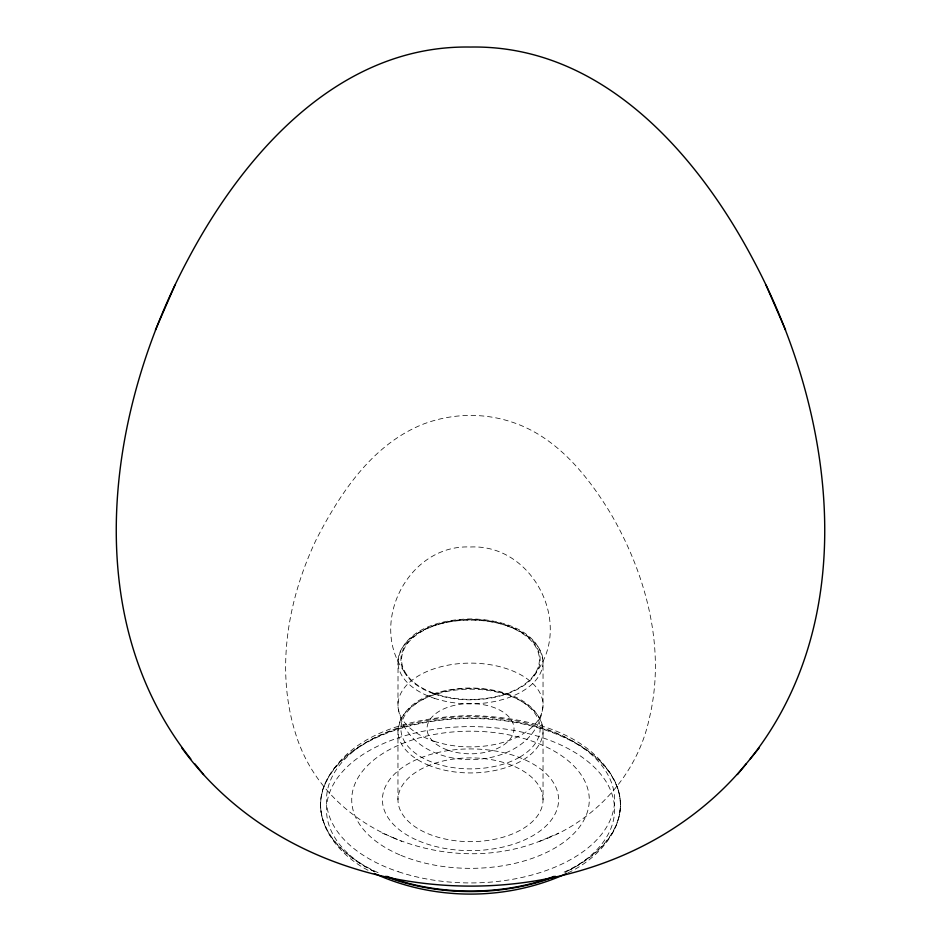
<?xml version="1.0" encoding="UTF-8"?>
<svg xmlns="http://www.w3.org/2000/svg" width="941" height="941" viewBox="0 0 941 941"><rect width="100%" height="100%" fill="white"/><g stroke="black" fill="none" stroke-linecap="round" stroke-linejoin="round"><path stroke-width="0.71" stroke-dasharray="4.71 3.53" d="M533.735 675.426C574.833 626.953 533.994 543.957 470.5 546.992C407.006 543.957 366.167 626.953 407.265 675.426M567.905 872.872C598.594 858.745 628.859 825.645 618.249 789.652C596.512 732.051 525.584 716.548 470.5 715.595C415.416 716.548 344.488 732.051 322.751 789.652C312.4 824.575 340.889 857.263 370.625 871.542M539.311 841.407C593.583 822.622 637.069 775.431 649.149 719.042C666.31 648.996 646.302 574.492 610.638 513.457C587.019 474.593 555.578 435.824 510.587 421.65C482.251 412.487 451.057 413.546 423.25 424.132C372.424 444.281 340.277 492.908 316.223 539.616C287.664 599.629 275.207 670.404 295.98 734.839C327.597 835.784 454.95 880.07 547.791 837.796M549.073 837.219L558.754 833.091M382.246 833.091L391.926 837.219M393.209 837.796L401.689 841.407M543.039 799.768A72.539 41.886 0 0 0 434.224 763.504A72.539 41.886 0 0 0 434.224 836.043A72.539 41.886 0 0 0 543.039 799.768L543.039 731.063C539.299 697.975 498.377 688.153 470.5 688C442.623 688.153 401.701 697.975 397.961 731.063L397.961 799.768M378.07 872.648A149.901 86.548 0 0 1 360.321 745.837A149.901 86.548 0 0 1 580.679 745.837A149.901 86.548 0 0 1 562.93 872.648M374.459 871.484A149.901 86.548 0 0 1 361.379 745.707A149.901 86.548 0 0 1 579.621 745.707A149.901 86.548 0 0 1 566.541 871.484M374.612 871.813A144.044 83.161 0 0 1 367.155 751.871A144.044 83.161 0 0 1 575.045 752.541A144.044 83.161 0 0 1 565.235 872.436M398.055 659.829L397.961 704.997C403.912 777.772 537.088 777.772 543.039 704.997L543.039 662.005C539.299 628.906 498.377 619.084 470.5 618.931C442.94 619.237 404.112 628.2 398.055 659.829M430.072 691.847A68.905 39.781 0 0 0 539.028 663.734A68.905 39.781 0 0 0 442.399 623.307A68.905 39.781 0 0 0 430.072 691.847M434.224 698.269A72.539 41.886 0 0 0 543.039 662.005A72.539 41.886 0 0 0 434.224 625.73A72.539 41.886 0 0 0 434.224 698.269M434.189 693.917A69.61 40.192 0 0 0 540.11 660.653A69.61 40.192 0 0 0 437.259 624.318A69.61 40.192 0 0 0 434.189 693.917M434.224 741.273A72.539 41.886 0 0 0 543.039 704.997A72.539 41.886 0 0 0 434.224 668.733A72.539 41.886 0 0 0 434.224 741.273M447.81 750.118A43.509 25.125 0 0 0 514.009 729.334A43.509 25.125 0 0 0 449.727 706.632A43.509 25.125 0 0 0 447.81 750.118M427.932 764.974A72.539 41.886 0 0 0 542.651 735.392A72.539 41.886 0 0 0 440.906 692.823A72.539 41.886 0 0 0 427.932 764.974M519.75 757.117A69.61 40.192 0 0 0 519.738 700.269A69.61 40.192 0 0 0 421.262 700.269A69.61 40.192 0 0 0 421.297 757.117A69.61 40.192 0 0 0 519.75 757.117M398.514 871.789A144.044 83.161 0 0 0 614.579 799.768A144.044 83.161 0 0 0 398.514 727.758A144.044 83.161 0 0 0 398.514 871.789M400.807 855.298A118.778 68.575 0 0 0 588.643 806.86A118.778 68.575 0 0 0 422.05 737.156A118.778 68.575 0 0 0 400.807 855.298M418.816 840.96A88.089 50.861 0 0 0 558.119 805.025A88.089 50.861 0 0 0 434.566 753.341A88.089 50.861 0 0 0 418.816 840.96"/><path stroke-width="1.41" d="M750.13 759.058C863.567 616.684 833.785 409.97 752.976 259.316C696.587 152.842 601.228 44.709 470.5 47.05C339.772 44.709 244.413 152.842 188.024 259.316C107.215 409.97 77.433 616.684 190.87 759.058M174.967 285.123L155.453 329.985M181.754 747.86C310.73 925.697 607.016 932.966 746.131 763.869M737.438 774.561L759.246 747.86M566.6 873.483C506.752 900.96 434.248 900.96 374.4 873.483M194.869 763.869L203.562 774.561M785.547 329.985L766.033 285.123M554.12 876.342A149.901 86.548 0 0 1 386.88 876.342M555.437 876.342A149.901 86.548 0 0 1 385.563 876.342"/></g></svg>
